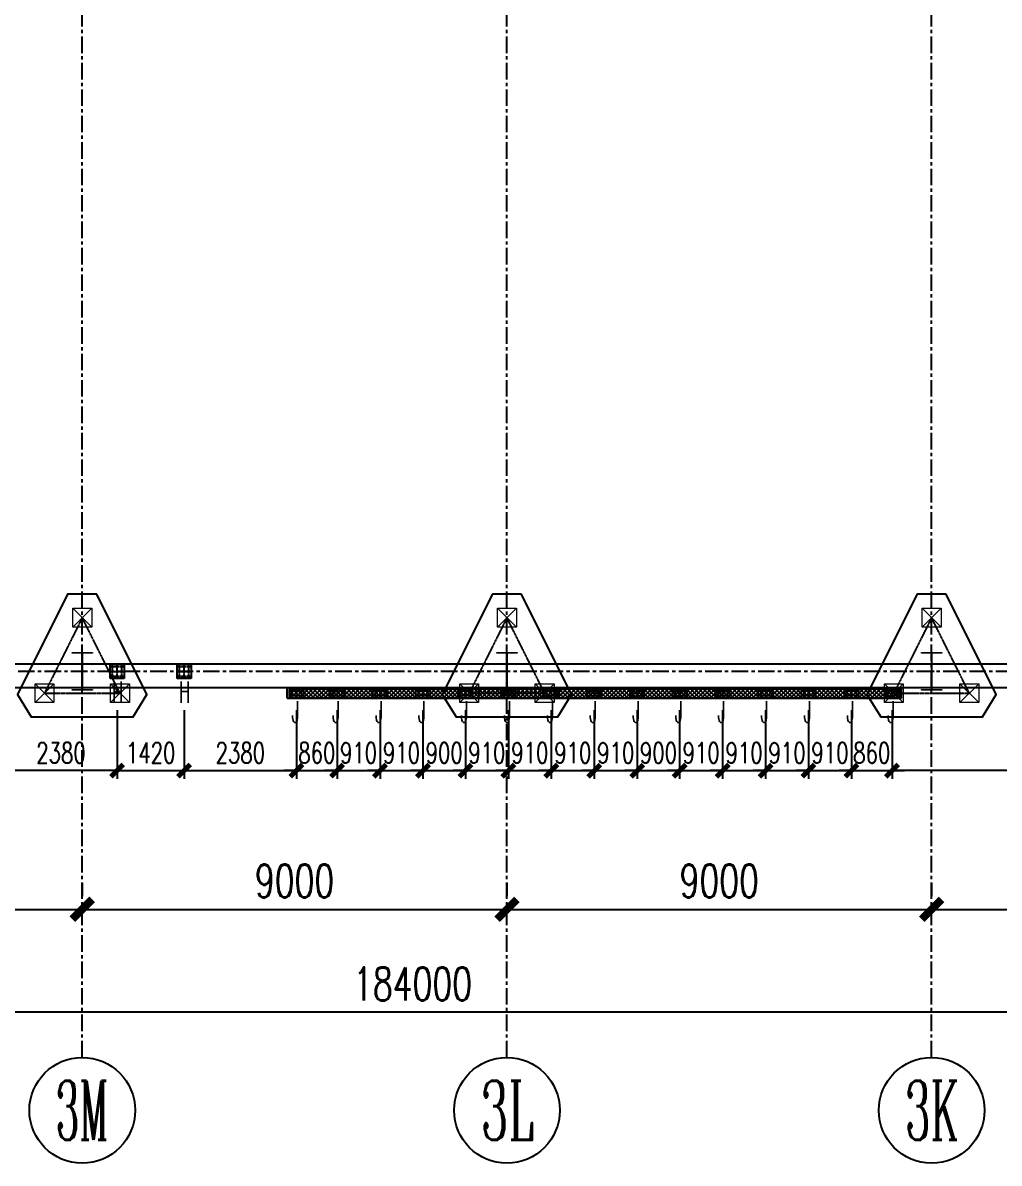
# Model space of a CAD drawing. Extents: x 782294 to 1727252, y -631030 to 17645.
# Drawn here: x 1082719 to 1103410, y -597738 to -573578 of the extents above; entities that cross this region are included whole.
import ezdxf
from ezdxf.enums import TextEntityAlignment as Align

# ---------------------------------------------------------------- set-up
doc = ezdxf.new("R2010")
doc.units = 0
doc.linetypes.add('CENTER', pattern=[2, 1.25, -0.25, 0.25, -0.25])
doc.layers.get('Defpoints').update_dxf_attribs({"color": 210})
for name, color, linetype in [('!ZN3-铝板幕墙-3', 3, 'Continuous'), ('2钢材断面', 2, 'Continuous'), ('30预埋件', 30, 'Continuous'), ('3符号', 3, 'Continuous'), ('40钢材投影', 40, 'Continuous'), ('A-AXIS-DP', 126, 'Continuous'), ('ALT_CEN-0-30', 1, 'CENTER'), ('DIM', 173, 'Continuous'), ('DOTE', 1, 'CENTER'), ('S-BKL', 4, 'Continuous'), ('S-DOTE1', 140, 'CENTER'), ('S-HATCH1-W', 252, 'Continuous'), ('结构轮廓线', 1, 'Continuous')]:
    doc.layers.add(name, color=color, linetype=linetype)
doc.layers.add('S-col', color=2, linetype='Continuous', lineweight=0)
doc.layers.add('S-zhuang', color=1, linetype='Continuous', lineweight=0)
doc.styles.add('_TCH_AXIS', font='COMPLEX', dxfattribs={"bigfont": 'GBCBIG'})
doc.styles.add('DHTEXT-1', font='romans.shx', dxfattribs={"width": 0.7, "bigfont": 'chinese.shx'})
doc.dimstyles.new('ZN175', dxfattribs={"dimscale": 175, "dimtxt": 2.5, "dimasz": 1.5, "dimexe": 1, "dimexo": 2, "dimgap": 0.9, "dimtad": 1, "dimdec": 0, "dimdsep": 46, "dimtxsty": 'DHTEXT-1', "dimblk": 'ARCHTICK', "dimcen": 2.5, "dimclrd": 173, "dimclre": 173, "dimclrt": 7, "dimazin": 2, "dimtfac": 1, "dimtdec": 0, "dimtix": 1, "dimtmove": 2, "dimatfit": 3, "dimfxl": 0, "dimtolj": 1, "dimtzin": 0, "dimarcsym": 0})
doc.dimstyles.new('ZN280', dxfattribs={"dimscale": 280, "dimtxt": 2.5, "dimasz": 1.5, "dimexe": 1, "dimexo": 2, "dimgap": 0.9, "dimtad": 1, "dimdec": 0, "dimdsep": 46, "dimtxsty": 'DHTEXT-1', "dimblk": 'ARCHTICK', "dimcen": 2.5, "dimclrd": 173, "dimclre": 173, "dimclrt": 7, "dimazin": 2, "dimtfac": 1, "dimtdec": 0, "dimtix": 1, "dimtmove": 2, "dimatfit": 3, "dimfxl": 0, "dimarcsym": 0})

# ---------------------------------------------------------------- blocks, each defined once
blk = doc.blocks.new('卓越-轴号')
blk.add_circle((0, 0), 4)
at = {"color": 0, "style": '_TCH_AXIS', "width": 1.041667, "flags": 8}
blk.add_attdef('A', text='', height=4.48, dxfattribs=at).set_placement((-2, -2.24), (2, -2.24), align=Align.FIT)
blk = doc.blocks.new('_ArchTick')
at = {"color": 0, "linetype": 'ByBlock', "const_width": 0.4}
blk.add_lwpolyline([(-0.5, -0.5), (0.5, 0.5)], dxfattribs=at)
blk = doc.blocks.new('*D1500')
at = {"layer": 'Defpoints', "color": 0, "ltscale": 2800, "transparency": 16777216}
for p in [(76000, -5042), (85000, -5042), (85000, -5042)]:
    blk.add_point(p, dxfattribs=at)
at = {"layer": 'DIM', "color": 173, "linetype": 'ByBlock', "lineweight": -2, "ltscale": 2800, "transparency": 16777216}
for p, q in [((76000, -4482), (76000, -4762)), ((85000, -4482), (85000, -4762)), ((76000, -5042), (85000, -5042))]:
    blk.add_line(p, q, dxfattribs=at)
at = {"layer": 'DIM', "color": 173, "lineweight": -2, "ltscale": 2800, "transparency": 16777216, "xscale": 420, "yscale": 420, "zscale": 420, "rotation": 180}
blk.add_blockref('_ArchTick', (76000, -5042), dxfattribs=at)
at = {"layer": 'DIM', "color": 173, "lineweight": -2, "ltscale": 2800, "transparency": 16777216, "xscale": 420, "yscale": 420, "zscale": 420}
blk.add_blockref('_ArchTick', (85000, -5042), dxfattribs=at)
at = {"layer": 'DIM', "color": 7, "ltscale": 2800, "transparency": 16777216, "insert": (80500, -4440), "char_height": 700, "attachment_point": 5, "style": 'DHTEXT-1'}
blk.add_mtext('9000', dxfattribs=at)
blk = doc.blocks.new('*D1501')
at = {"layer": 'Defpoints', "color": 0, "ltscale": 2800, "transparency": 16777216}
for p in [(85000, -5042), (94000, -5042), (94000, -5042)]:
    blk.add_point(p, dxfattribs=at)
at = {"layer": 'DIM', "color": 173, "linetype": 'ByBlock', "lineweight": -2, "ltscale": 2800, "transparency": 16777216}
for p, q in [((85000, -4482), (85000, -4762)), ((94000, -4482), (94000, -4762)), ((85000, -5042), (94000, -5042))]:
    blk.add_line(p, q, dxfattribs=at)
at = {"layer": 'DIM', "color": 173, "lineweight": -2, "ltscale": 2800, "transparency": 16777216, "xscale": 420, "yscale": 420, "zscale": 420, "rotation": 180}
blk.add_blockref('_ArchTick', (85000, -5042), dxfattribs=at)
at = {"layer": 'DIM', "color": 173, "lineweight": -2, "ltscale": 2800, "transparency": 16777216, "xscale": 420, "yscale": 420, "zscale": 420}
blk.add_blockref('_ArchTick', (94000, -5042), dxfattribs=at)
at = {"layer": 'DIM', "color": 7, "ltscale": 2800, "transparency": 16777216, "insert": (89500, -4440), "char_height": 700, "attachment_point": 5, "style": 'DHTEXT-1'}
blk.add_mtext('9000', dxfattribs=at)
blk = doc.blocks.new('*D1502')
at = {"layer": 'Defpoints', "color": 0, "ltscale": 2800, "transparency": 16777216}
for p in [(94000, -5042), (103000, -5042), (103000, -5042)]:
    blk.add_point(p, dxfattribs=at)
at = {"layer": 'DIM', "color": 173, "linetype": 'ByBlock', "lineweight": -2, "ltscale": 2800, "transparency": 16777216}
for p, q in [((94000, -4482), (94000, -4762)), ((103000, -4482), (103000, -4762)), ((94000, -5042), (103000, -5042))]:
    blk.add_line(p, q, dxfattribs=at)
at = {"layer": 'DIM', "color": 173, "lineweight": -2, "ltscale": 2800, "transparency": 16777216, "xscale": 420, "yscale": 420, "zscale": 420, "rotation": 180}
blk.add_blockref('_ArchTick', (94000, -5042), dxfattribs=at)
at = {"layer": 'DIM', "color": 173, "lineweight": -2, "ltscale": 2800, "transparency": 16777216, "xscale": 420, "yscale": 420, "zscale": 420}
blk.add_blockref('_ArchTick', (103000, -5042), dxfattribs=at)
at = {"layer": 'DIM', "color": 7, "ltscale": 2800, "transparency": 16777216, "insert": (98500, -4440), "char_height": 700, "attachment_point": 5, "style": 'DHTEXT-1'}
blk.add_mtext('9000', dxfattribs=at)
blk = doc.blocks.new('*D1503')
at = {"layer": 'Defpoints', "color": 0, "ltscale": 2800, "transparency": 16777216}
for p in [(103000, -5042), (112000, -5042), (112000, -5075)]:
    blk.add_point(p, dxfattribs=at)
at = {"layer": 'DIM', "color": 173, "linetype": 'ByBlock', "lineweight": -2, "ltscale": 2800, "transparency": 16777216}
for p, q in [((103000, -4482), (103000, -4762)), ((112000, -4515), (112000, -4762)), ((103000, -5042), (112000, -5042))]:
    blk.add_line(p, q, dxfattribs=at)
at = {"layer": 'DIM', "color": 173, "lineweight": -2, "ltscale": 2800, "transparency": 16777216, "xscale": 420, "yscale": 420, "zscale": 420, "rotation": 180}
blk.add_blockref('_ArchTick', (103000, -5042), dxfattribs=at)
at = {"layer": 'DIM', "color": 173, "lineweight": -2, "ltscale": 2800, "transparency": 16777216, "xscale": 420, "yscale": 420, "zscale": 420}
blk.add_blockref('_ArchTick', (112000, -5042), dxfattribs=at)
at = {"layer": 'DIM', "color": 7, "ltscale": 2800, "transparency": 16777216, "insert": (107500, -4440), "char_height": 700, "attachment_point": 5, "style": 'DHTEXT-1'}
blk.add_mtext('9000', dxfattribs=at)
blk = doc.blocks.new('*D1542')
at = {"layer": 'Defpoints', "color": 0, "ltscale": 2800, "transparency": 16777216}
for p in [(0, -6374), (184000, -6374), (0, -7223)]:
    blk.add_point(p, dxfattribs=at)
at = {"layer": 'DIM', "color": 173, "linetype": 'ByBlock', "lineweight": -2, "ltscale": 2800, "transparency": 16777216}
for p, q in [((0, -6934), (0, -7503)), ((184000, -6934), (184000, -7503)), ((184000, -7223), (0, -7223))]:
    blk.add_line(p, q, dxfattribs=at)
at = {"layer": 'DIM', "color": 173, "lineweight": -2, "ltscale": 2800, "transparency": 16777216, "xscale": 420, "yscale": 420, "zscale": 420, "rotation": 180}
blk.add_blockref('_ArchTick', (0, -7223), dxfattribs=at)
at = {"layer": 'DIM', "color": 173, "lineweight": -2, "ltscale": 2800, "transparency": 16777216, "xscale": 420, "yscale": 420, "zscale": 420}
blk.add_blockref('_ArchTick', (184000, -7223), dxfattribs=at)
at = {"layer": 'DIM', "color": 7, "ltscale": 2800, "transparency": 16777216, "insert": (92000, -6621), "char_height": 700, "attachment_point": 5, "style": 'DHTEXT-1'}
blk.add_mtext('184000', dxfattribs=at)
blk = doc.blocks.new('20250913105912')
at = {"layer": '结构轮廓线', "color": 1, "ltscale": 500}
for p, q in [((89340, -570), (89340, -350)), ((102360, -570), (102360, -350)), ((89340, -570), (102360, -570))]:
    blk.add_line(p, q, dxfattribs=at)
blk = doc.blocks.new('20250903183753')
at = {"layer": '2钢材断面'}
for p, q in [((150, 0), (-150, 0)), ((-150, 0), (-150, -300)), ((150, -300), (150, 0)), ((-150, -300), (150, -300))]:
    blk.add_line(p, q, dxfattribs=at)
at = {"layer": '40钢材投影'}
for centre, radius in [((-100, -50), 12), ((-100, -150), 12), ((-100, -250), 12), ((-100, -50), 6), ((-100, -150), 6), ((0, -50), 12), ((0, -150), 12), ((0, -250), 12), ((0, -50), 6), ((0, -150), 6), ((100, -50), 12), ((100, -150), 12), ((100, -251), 12), ((100, -50), 6), ((100, -150), 6), ((-100, -250), 6), ((0, -250), 6), ((100, -251), 6)]:
    blk.add_circle(centre, radius, dxfattribs=at)
at = {"layer": 'ALT_CEN-0-30', "ltscale": 20}
for p, q in [((-100, 0), (-100, -300)), ((0, 0), (0, -300)), ((100, 0), (100, -300)), ((-150, -50), (150, -50)), ((-150, -150), (150, -150)), ((-150, -250), (150, -250))]:
    blk.add_line(p, q, dxfattribs=at)
blk = doc.blocks.new('20250903183821')
at = {"ltscale": 50}
blk.add_blockref('20250903183753', (0, 0), dxfattribs=at)
at = {"layer": '30预埋件', "style": 'DHTEXT-1', "text_generation_flag": 6, "width": 0.55}
blk.add_attdef('B', (-105, 65), '', height=450, rotation=180, dxfattribs=at)
blk = doc.blocks.new('20250902145151')
at = {"layer": '2钢材断面'}
for p, q in [((150, 100), (-150, 100)), ((-150, 100), (-150, -100)), ((150, -100), (150, 100)), ((-150, -100), (150, -100))]:
    blk.add_line(p, q, dxfattribs=at)
at = {"layer": '40钢材投影'}
for centre, radius in [((-100, 50), 10), ((-100, 50), 5), ((0, 50), 10), ((0, 50), 5), ((100, 50), 10), ((100, 50), 5), ((-100, -50), 10), ((-100, -50), 5), ((0, -50), 10), ((0, -50), 5), ((100, -50), 10), ((100, -50), 5)]:
    blk.add_circle(centre, radius, dxfattribs=at)
at = {"layer": 'ALT_CEN-0-30', "ltscale": 20}
for p, q in [((-150, 50), (150, 50)), ((-100, 100), (-100, -100)), ((0, 100), (0, -100)), ((100, 100), (100, -100)), ((-150, -50), (150, -50))]:
    blk.add_line(p, q, dxfattribs=at)
blk = doc.blocks.new('20250912153858')
at = {"ltscale": 50}
blk.add_blockref('20250902145151', (0, 100), dxfattribs=at)
at = {"layer": '30预埋件', "style": 'DHTEXT-1', "text_generation_flag": 6, "width": 0.55}
blk.add_attdef('B', (105, -65), '', height=450, dxfattribs=at)
blk = doc.blocks.new('20250913102846')
at = {"ltscale": 500}
ref = blk.add_blockref('20250903183821', (85740, -150), dxfattribs=dict(at, xscale=-1, rotation=180))
ref.add_attrib('B', 'H', (85635, -665), dxfattribs={"layer": '30预埋件', "height": 450, "rotation": 180, "style": 'DHTEXT-1', "text_generation_flag": 6, "width": 0.55})
ref = blk.add_blockref('20250903183821', (87160, -150), dxfattribs=dict(at, xscale=-1, rotation=180))
ref.add_attrib('B', 'H', (87055, -665), dxfattribs={"layer": '30预埋件', "height": 450, "rotation": 180, "style": 'DHTEXT-1', "text_generation_flag": 6, "width": 0.55})
at = {"layer": '结构轮廓线', "ltscale": 500}
ref = blk.add_blockref('20250912153858', (89540, -570), dxfattribs=dict(at, xscale=-1))
ref.add_attrib('B', 'J', (89435, -1085), dxfattribs={"layer": '30预埋件', "height": 450, "rotation": 180, "style": 'DHTEXT-1', "text_generation_flag": 6, "width": 0.55})
ref = blk.add_blockref('20250912153858', (90400, -570), dxfattribs=dict(at, xscale=-1))
ref.add_attrib('B', 'J', (90295, -1085), dxfattribs={"layer": '30预埋件', "height": 450, "rotation": 180, "style": 'DHTEXT-1', "text_generation_flag": 6, "width": 0.55})
ref = blk.add_blockref('20250912153858', (91310, -570), dxfattribs=dict(at, xscale=-1))
ref.add_attrib('B', 'J', (91205, -1085), dxfattribs={"layer": '30预埋件', "height": 450, "rotation": 180, "style": 'DHTEXT-1', "text_generation_flag": 6, "width": 0.55})
ref = blk.add_blockref('20250912153858', (92220, -570), dxfattribs=dict(at, xscale=-1))
ref.add_attrib('B', 'J', (92115, -1085), dxfattribs={"layer": '30预埋件', "height": 450, "rotation": 180, "style": 'DHTEXT-1', "text_generation_flag": 6, "width": 0.55})
ref = blk.add_blockref('20250912153858', (93120, -570), dxfattribs=dict(at, xscale=-1))
ref.add_attrib('B', 'J', (93015, -1085), dxfattribs={"layer": '30预埋件', "height": 450, "rotation": 180, "style": 'DHTEXT-1', "text_generation_flag": 6, "width": 0.55})
ref = blk.add_blockref('20250912153858', (94030, -570), dxfattribs=dict(at, xscale=-1))
ref.add_attrib('B', 'J', (93925, -1085), dxfattribs={"layer": '30预埋件', "height": 450, "rotation": 180, "style": 'DHTEXT-1', "text_generation_flag": 6, "width": 0.55})
ref = blk.add_blockref('20250912153858', (94940, -570), dxfattribs=dict(at, xscale=-1))
ref.add_attrib('B', 'J', (94835, -1085), dxfattribs={"layer": '30预埋件', "height": 450, "rotation": 180, "style": 'DHTEXT-1', "text_generation_flag": 6, "width": 0.55})
ref = blk.add_blockref('20250912153858', (95850, -570), dxfattribs=dict(at, xscale=-1))
ref.add_attrib('B', 'J', (95745, -1085), dxfattribs={"layer": '30预埋件', "height": 450, "rotation": 180, "style": 'DHTEXT-1', "text_generation_flag": 6, "width": 0.55})
ref = blk.add_blockref('20250912153858', (96760, -570), dxfattribs=dict(at, xscale=-1))
ref.add_attrib('B', 'J', (96655, -1085), dxfattribs={"layer": '30预埋件', "height": 450, "rotation": 180, "style": 'DHTEXT-1', "text_generation_flag": 6, "width": 0.55})
ref = blk.add_blockref('20250912153858', (97660, -570), dxfattribs=dict(at, xscale=-1))
ref.add_attrib('B', 'J', (97555, -1085), dxfattribs={"layer": '30预埋件', "height": 450, "rotation": 180, "style": 'DHTEXT-1', "text_generation_flag": 6, "width": 0.55})
ref = blk.add_blockref('20250912153858', (98570, -570), dxfattribs=dict(at, xscale=-1))
ref.add_attrib('B', 'J', (98465, -1085), dxfattribs={"layer": '30预埋件', "height": 450, "rotation": 180, "style": 'DHTEXT-1', "text_generation_flag": 6, "width": 0.55})
ref = blk.add_blockref('20250912153858', (99480, -570), dxfattribs=dict(at, xscale=-1))
ref.add_attrib('B', 'J', (99375, -1085), dxfattribs={"layer": '30预埋件', "height": 450, "rotation": 180, "style": 'DHTEXT-1', "text_generation_flag": 6, "width": 0.55})
ref = blk.add_blockref('20250912153858', (100390, -570), dxfattribs=dict(at, xscale=-1))
ref.add_attrib('B', 'J', (100285, -1085), dxfattribs={"layer": '30预埋件', "height": 450, "rotation": 180, "style": 'DHTEXT-1', "text_generation_flag": 6, "width": 0.55})
ref = blk.add_blockref('20250912153858', (101300, -570), dxfattribs=dict(at, xscale=-1))
ref.add_attrib('B', 'J', (101195, -1085), dxfattribs={"layer": '30预埋件', "height": 450, "rotation": 180, "style": 'DHTEXT-1', "text_generation_flag": 6, "width": 0.55})
ref = blk.add_blockref('20250912153858', (102160, -570), dxfattribs=dict(at, xscale=-1))
ref.add_attrib('B', 'J', (102055, -1085), dxfattribs={"layer": '30预埋件', "height": 450, "rotation": 180, "style": 'DHTEXT-1', "text_generation_flag": 6, "width": 0.55})
blk = doc.blocks.new('*D1094')
at = {"layer": 'Defpoints', "color": 0, "ltscale": 1750, "transparency": 16777216}
for p in [(1100279, -587788), (1101139, -587788), (1101139, -589422)]:
    blk.add_point(p, dxfattribs=at)
at = {"layer": 'DIM', "color": 173, "linetype": 'ByBlock', "lineweight": -2, "ltscale": 1750, "transparency": 16777216}
for p, q in [((1100279, -588138), (1100279, -589597)), ((1101139, -588138), (1101139, -589597)), ((1100279, -589422), (1100016, -589422)), ((1100279, -589422), (1101139, -589422)), ((1101139, -589422), (1101401, -589422))]:
    blk.add_line(p, q, dxfattribs=at)
at = {"layer": 'DIM', "color": 173, "lineweight": -2, "ltscale": 1750, "transparency": 16777216, "xscale": 262.5, "yscale": 262.5, "zscale": 262.5}
blk.add_blockref('_ArchTick', (1100279, -589422), dxfattribs=at)
at = {"layer": 'DIM', "color": 173, "lineweight": -2, "ltscale": 1750, "transparency": 16777216, "xscale": 262.5, "yscale": 262.5, "zscale": 262.5, "rotation": 180}
blk.add_blockref('_ArchTick', (1101139, -589422), dxfattribs=at)
at = {"layer": 'DIM', "color": 7, "ltscale": 1750, "transparency": 16777216, "insert": (1100709, -589046), "char_height": 437.5, "attachment_point": 5, "style": 'DHTEXT-1'}
blk.add_mtext('\\A1;860', dxfattribs=at)
blk = doc.blocks.new('*D1095')
at = {"layer": 'Defpoints', "color": 0, "ltscale": 1750, "transparency": 16777216}
for p in [(1099369, -587788), (1100279, -587788), (1100279, -589422)]:
    blk.add_point(p, dxfattribs=at)
at = {"layer": 'DIM', "color": 173, "linetype": 'ByBlock', "lineweight": -2, "ltscale": 1750, "transparency": 16777216}
for p, q in [((1099369, -588138), (1099369, -589597)), ((1100279, -588138), (1100279, -589597)), ((1099369, -589422), (1099106, -589422)), ((1099369, -589422), (1100279, -589422)), ((1100279, -589422), (1100541, -589422))]:
    blk.add_line(p, q, dxfattribs=at)
at = {"layer": 'DIM', "color": 173, "lineweight": -2, "ltscale": 1750, "transparency": 16777216, "xscale": 262.5, "yscale": 262.5, "zscale": 262.5}
blk.add_blockref('_ArchTick', (1099369, -589422), dxfattribs=at)
at = {"layer": 'DIM', "color": 173, "lineweight": -2, "ltscale": 1750, "transparency": 16777216, "xscale": 262.5, "yscale": 262.5, "zscale": 262.5, "rotation": 180}
blk.add_blockref('_ArchTick', (1100279, -589422), dxfattribs=at)
at = {"layer": 'DIM', "color": 7, "ltscale": 1750, "transparency": 16777216, "insert": (1099824, -589046), "char_height": 437.5, "attachment_point": 5, "style": 'DHTEXT-1'}
blk.add_mtext('\\A1;910', dxfattribs=at)
blk = doc.blocks.new('*D1096')
at = {"layer": 'Defpoints', "color": 0, "ltscale": 1750, "transparency": 16777216}
for p in [(1098459, -587788), (1099369, -587788), (1099369, -589422)]:
    blk.add_point(p, dxfattribs=at)
at = {"layer": 'DIM', "color": 173, "linetype": 'ByBlock', "lineweight": -2, "ltscale": 1750, "transparency": 16777216}
for p, q in [((1098459, -588138), (1098459, -589597)), ((1099369, -588138), (1099369, -589597)), ((1098459, -589422), (1098196, -589422)), ((1098459, -589422), (1099369, -589422)), ((1099369, -589422), (1099631, -589422))]:
    blk.add_line(p, q, dxfattribs=at)
at = {"layer": 'DIM', "color": 173, "lineweight": -2, "ltscale": 1750, "transparency": 16777216, "xscale": 262.5, "yscale": 262.5, "zscale": 262.5}
blk.add_blockref('_ArchTick', (1098459, -589422), dxfattribs=at)
at = {"layer": 'DIM', "color": 173, "lineweight": -2, "ltscale": 1750, "transparency": 16777216, "xscale": 262.5, "yscale": 262.5, "zscale": 262.5, "rotation": 180}
blk.add_blockref('_ArchTick', (1099369, -589422), dxfattribs=at)
at = {"layer": 'DIM', "color": 7, "ltscale": 1750, "transparency": 16777216, "insert": (1098914, -589046), "char_height": 437.5, "attachment_point": 5, "style": 'DHTEXT-1'}
blk.add_mtext('\\A1;910', dxfattribs=at)
blk = doc.blocks.new('*D1097')
at = {"layer": 'Defpoints', "color": 0, "ltscale": 1750, "transparency": 16777216}
for p in [(1097549, -587788), (1098459, -587788), (1098459, -589422)]:
    blk.add_point(p, dxfattribs=at)
at = {"layer": 'DIM', "color": 173, "linetype": 'ByBlock', "lineweight": -2, "ltscale": 1750, "transparency": 16777216}
for p, q in [((1097549, -588138), (1097549, -589597)), ((1098459, -588138), (1098459, -589597)), ((1097549, -589422), (1097286, -589422)), ((1097549, -589422), (1098459, -589422)), ((1098459, -589422), (1098721, -589422))]:
    blk.add_line(p, q, dxfattribs=at)
at = {"layer": 'DIM', "color": 173, "lineweight": -2, "ltscale": 1750, "transparency": 16777216, "xscale": 262.5, "yscale": 262.5, "zscale": 262.5}
blk.add_blockref('_ArchTick', (1097549, -589422), dxfattribs=at)
at = {"layer": 'DIM', "color": 173, "lineweight": -2, "ltscale": 1750, "transparency": 16777216, "xscale": 262.5, "yscale": 262.5, "zscale": 262.5, "rotation": 180}
blk.add_blockref('_ArchTick', (1098459, -589422), dxfattribs=at)
at = {"layer": 'DIM', "color": 7, "ltscale": 1750, "transparency": 16777216, "insert": (1098004, -589046), "char_height": 437.5, "attachment_point": 5, "style": 'DHTEXT-1'}
blk.add_mtext('\\A1;910', dxfattribs=at)
blk = doc.blocks.new('*D1098')
at = {"layer": 'Defpoints', "color": 0, "ltscale": 1750, "transparency": 16777216}
for p in [(1096639, -587788), (1097549, -587788), (1097549, -589422)]:
    blk.add_point(p, dxfattribs=at)
at = {"layer": 'DIM', "color": 173, "linetype": 'ByBlock', "lineweight": -2, "ltscale": 1750, "transparency": 16777216}
for p, q in [((1096639, -588138), (1096639, -589597)), ((1097549, -588138), (1097549, -589597)), ((1096639, -589422), (1096376, -589422)), ((1096639, -589422), (1097549, -589422)), ((1097549, -589422), (1097811, -589422))]:
    blk.add_line(p, q, dxfattribs=at)
at = {"layer": 'DIM', "color": 173, "lineweight": -2, "ltscale": 1750, "transparency": 16777216, "xscale": 262.5, "yscale": 262.5, "zscale": 262.5}
blk.add_blockref('_ArchTick', (1096639, -589422), dxfattribs=at)
at = {"layer": 'DIM', "color": 173, "lineweight": -2, "ltscale": 1750, "transparency": 16777216, "xscale": 262.5, "yscale": 262.5, "zscale": 262.5, "rotation": 180}
blk.add_blockref('_ArchTick', (1097549, -589422), dxfattribs=at)
at = {"layer": 'DIM', "color": 7, "ltscale": 1750, "transparency": 16777216, "insert": (1097094, -589046), "char_height": 437.5, "attachment_point": 5, "style": 'DHTEXT-1'}
blk.add_mtext('\\A1;910', dxfattribs=at)
blk = doc.blocks.new('*D1099')
at = {"layer": 'Defpoints', "color": 0, "ltscale": 1750, "transparency": 16777216}
for p in [(1095739, -587788), (1096639, -587788), (1096639, -589422)]:
    blk.add_point(p, dxfattribs=at)
at = {"layer": 'DIM', "color": 173, "linetype": 'ByBlock', "lineweight": -2, "ltscale": 1750, "transparency": 16777216}
for p, q in [((1095739, -588138), (1095739, -589597)), ((1096639, -588138), (1096639, -589597)), ((1095739, -589422), (1095476, -589422)), ((1095739, -589422), (1096639, -589422)), ((1096639, -589422), (1096901, -589422))]:
    blk.add_line(p, q, dxfattribs=at)
at = {"layer": 'DIM', "color": 173, "lineweight": -2, "ltscale": 1750, "transparency": 16777216, "xscale": 262.5, "yscale": 262.5, "zscale": 262.5}
blk.add_blockref('_ArchTick', (1095739, -589422), dxfattribs=at)
at = {"layer": 'DIM', "color": 173, "lineweight": -2, "ltscale": 1750, "transparency": 16777216, "xscale": 262.5, "yscale": 262.5, "zscale": 262.5, "rotation": 180}
blk.add_blockref('_ArchTick', (1096639, -589422), dxfattribs=at)
at = {"layer": 'DIM', "color": 7, "ltscale": 1750, "transparency": 16777216, "insert": (1096189, -589046), "char_height": 437.5, "attachment_point": 5, "style": 'DHTEXT-1'}
blk.add_mtext('\\A1;900', dxfattribs=at)
blk = doc.blocks.new('*D1100')
at = {"layer": 'Defpoints', "color": 0, "ltscale": 1750, "transparency": 16777216}
for p in [(1094829, -587788), (1095739, -587788), (1095739, -589422)]:
    blk.add_point(p, dxfattribs=at)
at = {"layer": 'DIM', "color": 173, "linetype": 'ByBlock', "lineweight": -2, "ltscale": 1750, "transparency": 16777216}
for p, q in [((1094829, -588138), (1094829, -589597)), ((1095739, -588138), (1095739, -589597)), ((1094829, -589422), (1094566, -589422)), ((1094829, -589422), (1095739, -589422)), ((1095739, -589422), (1096001, -589422))]:
    blk.add_line(p, q, dxfattribs=at)
at = {"layer": 'DIM', "color": 173, "lineweight": -2, "ltscale": 1750, "transparency": 16777216, "xscale": 262.5, "yscale": 262.5, "zscale": 262.5}
blk.add_blockref('_ArchTick', (1094829, -589422), dxfattribs=at)
at = {"layer": 'DIM', "color": 173, "lineweight": -2, "ltscale": 1750, "transparency": 16777216, "xscale": 262.5, "yscale": 262.5, "zscale": 262.5, "rotation": 180}
blk.add_blockref('_ArchTick', (1095739, -589422), dxfattribs=at)
at = {"layer": 'DIM', "color": 7, "ltscale": 1750, "transparency": 16777216, "insert": (1095284, -589046), "char_height": 437.5, "attachment_point": 5, "style": 'DHTEXT-1'}
blk.add_mtext('\\A1;910', dxfattribs=at)
blk = doc.blocks.new('*D1101')
at = {"layer": 'Defpoints', "color": 0, "ltscale": 1750, "transparency": 16777216}
for p in [(1093919, -587788), (1094829, -587788), (1094829, -589422)]:
    blk.add_point(p, dxfattribs=at)
at = {"layer": 'DIM', "color": 173, "linetype": 'ByBlock', "lineweight": -2, "ltscale": 1750, "transparency": 16777216}
for p, q in [((1093919, -588138), (1093919, -589597)), ((1094829, -588138), (1094829, -589597)), ((1093919, -589422), (1093656, -589422)), ((1093919, -589422), (1094829, -589422)), ((1094829, -589422), (1095091, -589422))]:
    blk.add_line(p, q, dxfattribs=at)
at = {"layer": 'DIM', "color": 173, "lineweight": -2, "ltscale": 1750, "transparency": 16777216, "xscale": 262.5, "yscale": 262.5, "zscale": 262.5}
blk.add_blockref('_ArchTick', (1093919, -589422), dxfattribs=at)
at = {"layer": 'DIM', "color": 173, "lineweight": -2, "ltscale": 1750, "transparency": 16777216, "xscale": 262.5, "yscale": 262.5, "zscale": 262.5, "rotation": 180}
blk.add_blockref('_ArchTick', (1094829, -589422), dxfattribs=at)
at = {"layer": 'DIM', "color": 7, "ltscale": 1750, "transparency": 16777216, "insert": (1094374, -589046), "char_height": 437.5, "attachment_point": 5, "style": 'DHTEXT-1'}
blk.add_mtext('\\A1;910', dxfattribs=at)
blk = doc.blocks.new('*D1102')
at = {"layer": 'Defpoints', "color": 0, "ltscale": 1750, "transparency": 16777216}
for p in [(1093009, -587788), (1093919, -587788), (1093919, -589422)]:
    blk.add_point(p, dxfattribs=at)
at = {"layer": 'DIM', "color": 173, "linetype": 'ByBlock', "lineweight": -2, "ltscale": 1750, "transparency": 16777216}
for p, q in [((1093009, -588138), (1093009, -589597)), ((1093919, -588138), (1093919, -589597)), ((1093009, -589422), (1092746, -589422)), ((1093009, -589422), (1093919, -589422)), ((1093919, -589422), (1094181, -589422))]:
    blk.add_line(p, q, dxfattribs=at)
at = {"layer": 'DIM', "color": 173, "lineweight": -2, "ltscale": 1750, "transparency": 16777216, "xscale": 262.5, "yscale": 262.5, "zscale": 262.5}
blk.add_blockref('_ArchTick', (1093009, -589422), dxfattribs=at)
at = {"layer": 'DIM', "color": 173, "lineweight": -2, "ltscale": 1750, "transparency": 16777216, "xscale": 262.5, "yscale": 262.5, "zscale": 262.5, "rotation": 180}
blk.add_blockref('_ArchTick', (1093919, -589422), dxfattribs=at)
at = {"layer": 'DIM', "color": 7, "ltscale": 1750, "transparency": 16777216, "insert": (1093464, -589046), "char_height": 437.5, "attachment_point": 5, "style": 'DHTEXT-1'}
blk.add_mtext('\\A1;910', dxfattribs=at)
blk = doc.blocks.new('*D1103')
at = {"layer": 'Defpoints', "color": 0, "ltscale": 1750, "transparency": 16777216}
for p in [(1092099, -587788), (1093009, -587788), (1093009, -589422)]:
    blk.add_point(p, dxfattribs=at)
at = {"layer": 'DIM', "color": 173, "linetype": 'ByBlock', "lineweight": -2, "ltscale": 1750, "transparency": 16777216}
for p, q in [((1092099, -588138), (1092099, -589597)), ((1093009, -588138), (1093009, -589597)), ((1092099, -589422), (1091836, -589422)), ((1092099, -589422), (1093009, -589422)), ((1093009, -589422), (1093271, -589422))]:
    blk.add_line(p, q, dxfattribs=at)
at = {"layer": 'DIM', "color": 173, "lineweight": -2, "ltscale": 1750, "transparency": 16777216, "xscale": 262.5, "yscale": 262.5, "zscale": 262.5}
blk.add_blockref('_ArchTick', (1092099, -589422), dxfattribs=at)
at = {"layer": 'DIM', "color": 173, "lineweight": -2, "ltscale": 1750, "transparency": 16777216, "xscale": 262.5, "yscale": 262.5, "zscale": 262.5, "rotation": 180}
blk.add_blockref('_ArchTick', (1093009, -589422), dxfattribs=at)
at = {"layer": 'DIM', "color": 7, "ltscale": 1750, "transparency": 16777216, "insert": (1092554, -589046), "char_height": 437.5, "attachment_point": 5, "style": 'DHTEXT-1'}
blk.add_mtext('\\A1;910', dxfattribs=at)
blk = doc.blocks.new('*D1104')
at = {"layer": 'Defpoints', "color": 0, "ltscale": 1750, "transparency": 16777216}
for p in [(1091199, -587788), (1092099, -587788), (1092099, -589422)]:
    blk.add_point(p, dxfattribs=at)
at = {"layer": 'DIM', "color": 173, "linetype": 'ByBlock', "lineweight": -2, "ltscale": 1750, "transparency": 16777216}
for p, q in [((1091199, -588138), (1091199, -589597)), ((1092099, -588138), (1092099, -589597)), ((1091199, -589422), (1090936, -589422)), ((1091199, -589422), (1092099, -589422)), ((1092099, -589422), (1092361, -589422))]:
    blk.add_line(p, q, dxfattribs=at)
at = {"layer": 'DIM', "color": 173, "lineweight": -2, "ltscale": 1750, "transparency": 16777216, "xscale": 262.5, "yscale": 262.5, "zscale": 262.5}
blk.add_blockref('_ArchTick', (1091199, -589422), dxfattribs=at)
at = {"layer": 'DIM', "color": 173, "lineweight": -2, "ltscale": 1750, "transparency": 16777216, "xscale": 262.5, "yscale": 262.5, "zscale": 262.5, "rotation": 180}
blk.add_blockref('_ArchTick', (1092099, -589422), dxfattribs=at)
at = {"layer": 'DIM', "color": 7, "ltscale": 1750, "transparency": 16777216, "insert": (1091649, -589046), "char_height": 437.5, "attachment_point": 5, "style": 'DHTEXT-1'}
blk.add_mtext('\\A1;900', dxfattribs=at)
blk = doc.blocks.new('*D1105')
at = {"layer": 'Defpoints', "color": 0, "ltscale": 1750, "transparency": 16777216}
for p in [(1090289, -587788), (1091199, -587788), (1091199, -589422)]:
    blk.add_point(p, dxfattribs=at)
at = {"layer": 'DIM', "color": 173, "linetype": 'ByBlock', "lineweight": -2, "ltscale": 1750, "transparency": 16777216}
for p, q in [((1090289, -588138), (1090289, -589597)), ((1091199, -588138), (1091199, -589597)), ((1090289, -589422), (1090026, -589422)), ((1090289, -589422), (1091199, -589422)), ((1091199, -589422), (1091461, -589422))]:
    blk.add_line(p, q, dxfattribs=at)
at = {"layer": 'DIM', "color": 173, "lineweight": -2, "ltscale": 1750, "transparency": 16777216, "xscale": 262.5, "yscale": 262.5, "zscale": 262.5}
blk.add_blockref('_ArchTick', (1090289, -589422), dxfattribs=at)
at = {"layer": 'DIM', "color": 173, "lineweight": -2, "ltscale": 1750, "transparency": 16777216, "xscale": 262.5, "yscale": 262.5, "zscale": 262.5, "rotation": 180}
blk.add_blockref('_ArchTick', (1091199, -589422), dxfattribs=at)
at = {"layer": 'DIM', "color": 7, "ltscale": 1750, "transparency": 16777216, "insert": (1090744, -589046), "char_height": 437.5, "attachment_point": 5, "style": 'DHTEXT-1'}
blk.add_mtext('\\A1;910', dxfattribs=at)
blk = doc.blocks.new('*D1106')
at = {"layer": 'Defpoints', "color": 0, "ltscale": 1750, "transparency": 16777216}
for p in [(1089379, -587788), (1090289, -587788), (1090289, -589422)]:
    blk.add_point(p, dxfattribs=at)
at = {"layer": 'DIM', "color": 173, "linetype": 'ByBlock', "lineweight": -2, "ltscale": 1750, "transparency": 16777216}
for p, q in [((1089379, -588138), (1089379, -589597)), ((1090289, -588138), (1090289, -589597)), ((1089379, -589422), (1089116, -589422)), ((1089379, -589422), (1090289, -589422)), ((1090289, -589422), (1090551, -589422))]:
    blk.add_line(p, q, dxfattribs=at)
at = {"layer": 'DIM', "color": 173, "lineweight": -2, "ltscale": 1750, "transparency": 16777216, "xscale": 262.5, "yscale": 262.5, "zscale": 262.5}
blk.add_blockref('_ArchTick', (1089379, -589422), dxfattribs=at)
at = {"layer": 'DIM', "color": 173, "lineweight": -2, "ltscale": 1750, "transparency": 16777216, "xscale": 262.5, "yscale": 262.5, "zscale": 262.5, "rotation": 180}
blk.add_blockref('_ArchTick', (1090289, -589422), dxfattribs=at)
at = {"layer": 'DIM', "color": 7, "ltscale": 1750, "transparency": 16777216, "insert": (1089834, -589046), "char_height": 437.5, "attachment_point": 5, "style": 'DHTEXT-1'}
blk.add_mtext('\\A1;910', dxfattribs=at)
blk = doc.blocks.new('*D1107')
at = {"layer": 'Defpoints', "color": 0, "ltscale": 1750, "transparency": 16777216}
for p in [(1088519, -587788), (1089379, -587788), (1089379, -589422)]:
    blk.add_point(p, dxfattribs=at)
at = {"layer": 'DIM', "color": 173, "linetype": 'ByBlock', "lineweight": -2, "ltscale": 1750, "transparency": 16777216}
for p, q in [((1088519, -588138), (1088519, -589597)), ((1089379, -588138), (1089379, -589597)), ((1088519, -589422), (1088256, -589422)), ((1088519, -589422), (1089379, -589422)), ((1089379, -589422), (1089641, -589422))]:
    blk.add_line(p, q, dxfattribs=at)
at = {"layer": 'DIM', "color": 173, "lineweight": -2, "ltscale": 1750, "transparency": 16777216, "xscale": 262.5, "yscale": 262.5, "zscale": 262.5}
blk.add_blockref('_ArchTick', (1088519, -589422), dxfattribs=at)
at = {"layer": 'DIM', "color": 173, "lineweight": -2, "ltscale": 1750, "transparency": 16777216, "xscale": 262.5, "yscale": 262.5, "zscale": 262.5, "rotation": 180}
blk.add_blockref('_ArchTick', (1089379, -589422), dxfattribs=at)
at = {"layer": 'DIM', "color": 7, "ltscale": 1750, "transparency": 16777216, "insert": (1088949, -589046), "char_height": 437.5, "attachment_point": 5, "style": 'DHTEXT-1'}
blk.add_mtext('\\A1;860', dxfattribs=at)
blk = doc.blocks.new('*D1108')
at = {"layer": 'Defpoints', "color": 0, "ltscale": 1750, "transparency": 16777216}
for p in [(1086139, -587788), (1088519, -587788), (1088519, -589422)]:
    blk.add_point(p, dxfattribs=at)
at = {"layer": 'DIM', "color": 173, "linetype": 'ByBlock', "lineweight": -2, "ltscale": 1750, "transparency": 16777216}
for p, q in [((1086139, -588138), (1086139, -589597)), ((1088519, -588138), (1088519, -589597)), ((1086139, -589422), (1088519, -589422))]:
    blk.add_line(p, q, dxfattribs=at)
at = {"layer": 'DIM', "color": 173, "lineweight": -2, "ltscale": 1750, "transparency": 16777216, "xscale": 262.5, "yscale": 262.5, "zscale": 262.5, "rotation": 180}
blk.add_blockref('_ArchTick', (1086139, -589422), dxfattribs=at)
at = {"layer": 'DIM', "color": 173, "lineweight": -2, "ltscale": 1750, "transparency": 16777216, "xscale": 262.5, "yscale": 262.5, "zscale": 262.5}
blk.add_blockref('_ArchTick', (1088519, -589422), dxfattribs=at)
at = {"layer": 'DIM', "color": 7, "ltscale": 1750, "transparency": 16777216, "insert": (1087329, -589046), "char_height": 437.5, "attachment_point": 5, "style": 'DHTEXT-1'}
blk.add_mtext('\\A1;2380', dxfattribs=at)
blk = doc.blocks.new('*D1109')
at = {"layer": 'Defpoints', "color": 0, "ltscale": 1750, "transparency": 16777216}
for p in [(1084719, -587788), (1086139, -587788), (1086139, -589422)]:
    blk.add_point(p, dxfattribs=at)
at = {"layer": 'DIM', "color": 173, "linetype": 'ByBlock', "lineweight": -2, "ltscale": 1750, "transparency": 16777216}
for p, q in [((1084719, -588138), (1084719, -589597)), ((1086139, -588138), (1086139, -589597)), ((1084719, -589422), (1086139, -589422))]:
    blk.add_line(p, q, dxfattribs=at)
at = {"layer": 'DIM', "color": 173, "lineweight": -2, "ltscale": 1750, "transparency": 16777216, "xscale": 262.5, "yscale": 262.5, "zscale": 262.5, "rotation": 180}
blk.add_blockref('_ArchTick', (1084719, -589422), dxfattribs=at)
at = {"layer": 'DIM', "color": 173, "lineweight": -2, "ltscale": 1750, "transparency": 16777216, "xscale": 262.5, "yscale": 262.5, "zscale": 262.5}
blk.add_blockref('_ArchTick', (1086139, -589422), dxfattribs=at)
at = {"layer": 'DIM', "color": 7, "ltscale": 1750, "transparency": 16777216, "insert": (1085429, -589046), "char_height": 437.5, "attachment_point": 5, "style": 'DHTEXT-1'}
blk.add_mtext('\\A1;1420', dxfattribs=at)
blk = doc.blocks.new('*D1619')
at = {"layer": 'Defpoints', "color": 0, "ltscale": 1750, "transparency": 16777216}
for p in [(1101139, -587788), (1111719, -587788), (1101139, -589422)]:
    blk.add_point(p, dxfattribs=at)
at = {"layer": 'DIM', "color": 173, "linetype": 'ByBlock', "lineweight": -2, "ltscale": 1750, "transparency": 16777216}
for p, q in [((1101139, -588138), (1101139, -589597)), ((1111719, -588138), (1111719, -589597)), ((1111719, -589422), (1101139, -589422))]:
    blk.add_line(p, q, dxfattribs=at)
at = {"layer": 'DIM', "color": 173, "lineweight": -2, "ltscale": 1750, "transparency": 16777216, "xscale": 262.5, "yscale": 262.5, "zscale": 262.5, "rotation": 180}
blk.add_blockref('_ArchTick', (1101139, -589422), dxfattribs=at)
at = {"layer": 'DIM', "color": 173, "lineweight": -2, "ltscale": 1750, "transparency": 16777216, "xscale": 262.5, "yscale": 262.5, "zscale": 262.5}
blk.add_blockref('_ArchTick', (1111719, -589422), dxfattribs=at)
at = {"layer": 'DIM', "color": 7, "ltscale": 1750, "transparency": 16777216, "insert": (1106429, -589046), "char_height": 437.5, "attachment_point": 5, "style": 'DHTEXT-1'}
blk.add_mtext('\\A1;10580', dxfattribs=at)
blk = doc.blocks.new('*D1621')
at = {"layer": 'Defpoints', "color": 0, "ltscale": 1750, "transparency": 16777216}
for p in [(1082339, -587788), (1084719, -587788), (1082339, -589422)]:
    blk.add_point(p, dxfattribs=at)
at = {"layer": 'DIM', "color": 173, "linetype": 'ByBlock', "lineweight": -2, "ltscale": 1750, "transparency": 16777216}
for p, q in [((1082339, -588138), (1082339, -589597)), ((1084719, -588138), (1084719, -589597)), ((1084719, -589422), (1082339, -589422))]:
    blk.add_line(p, q, dxfattribs=at)
at = {"layer": 'DIM', "color": 173, "lineweight": -2, "ltscale": 1750, "transparency": 16777216, "xscale": 262.5, "yscale": 262.5, "zscale": 262.5, "rotation": 180}
blk.add_blockref('_ArchTick', (1082339, -589422), dxfattribs=at)
at = {"layer": 'DIM', "color": 173, "lineweight": -2, "ltscale": 1750, "transparency": 16777216, "xscale": 262.5, "yscale": 262.5, "zscale": 262.5}
blk.add_blockref('_ArchTick', (1084719, -589422), dxfattribs=at)
at = {"layer": 'DIM', "color": 7, "ltscale": 1750, "transparency": 16777216, "insert": (1083529, -589046), "char_height": 437.5, "attachment_point": 5, "style": 'DHTEXT-1'}
blk.add_mtext('\\A1;2380', dxfattribs=at)
blk = doc.blocks.new('S-ZHUANG-400')
at = {"layer": 'S-zhuang'}
for p, q in [((200, -200), (-200, 200)), ((-200, -200), (200, 200))]:
    blk.add_line(p, q, dxfattribs=at)
blk.add_lwpolyline([(-200, 200), (200, 200), (200, -200), (-200, -200)], close=True, dxfattribs=at)
blk = doc.blocks.new('CT3')
at = {"layer": 'S-DOTE1', "ltscale": 0.25}
for p, q in [((-101758, -257494), (-101758, -257614)), ((-101698, -257554), (-101818, -257554))]:
    blk.add_line(p, q, dxfattribs=at)
at = {"layer": 'S-DOTE1', "linetype": 'CENTER', "ltscale": 0.25}
blk.add_lwpolyline([(-100958, -258016), (-101758, -256416), (-102558, -258016)], close=True, dxfattribs=at)
at = {"layer": 'S-HATCH1-W'}
blk.add_lwpolyline([(-101449, -255916), (-102067, -255916), (-103130, -258042), (-102837, -258516), (-100680, -258516), (-100387, -258042)], close=True, dxfattribs=at)
at = {"layer": 'S-zhuang', "rotation": 90}
for p in [(-101758, -256416), (-102558, -258016), (-100958, -258016)]:
    blk.add_blockref('S-ZHUANG-400', p, dxfattribs=at)
blk = doc.blocks.new('A$C46867589')
at = {"layer": 'S-HATCH1-W'}
h = blk.add_hatch(dxfattribs=at)
h.set_pattern_fill('ANSI37', color=256, scale=20)
h.set_pattern_definition([(45, (267758.46, 255248.18), (-44.90128, 44.90128), []), (135, (267758.46, 255248.18), (-44.90128, -44.90128), [])])
h.paths.add_polyline_path([(89390, -370), (102310, -370), (102310, -570), (89390, -570)])
at = {"layer": 'S-BKL'}
blk.add_line((184450, -350), (-550, -350), dxfattribs=at)
blk.add_lwpolyline([(184050, 51750), (184050, 150), (-150, 150)], dxfattribs=at)
at = {"layer": 'S-col'}
for points in [[(84785, 400), (85215, 400), (85215, 382), (85006, 382), (85006, -382), (85215, -382), (85215, -400), (84785, -400), (84785, -382), (84994, -382), (84994, 382), (84785, 382)], [(93785, 400), (94215, 400), (94215, 382), (94006, 382), (94006, -382), (94215, -382), (94215, -400), (93785, -400), (93785, -382), (93994, -382), (93994, 382), (93785, 382)], [(102785, 400), (103215, 400), (103215, 382), (103006, 382), (103006, -382), (103215, -382), (103215, -400), (102785, -400), (102785, -382), (102994, -382), (102994, 382), (102785, 382)]]:
    blk.add_lwpolyline(points, close=True, dxfattribs=at)
at = {"layer": 'S-HATCH1-W'}
blk.add_lwpolyline([(89390, -370), (102310, -370), (102310, -570), (89390, -570)], close=True, dxfattribs=at)
at = {"layer": 'S-zhuang'}
for p in [(186758, 257554), (195758, 257554), (204758, 257554)]:
    blk.add_blockref('CT3', p, dxfattribs=at)
blk = doc.blocks.new('20250821100720')
at = {"layer": 'DOTE', "ltscale": 280}
for p, q in [((85000, -8180), (85000, 83777.4)), ((94000, -8180), (94000, 83777.4)), ((103000, -8180), (103000, 83777.4)), ((195431, 0), (-7455.8, 0))]:
    blk.add_line(p, q, dxfattribs=at)
at = {"layer": '3符号', "color": 7}
ref = blk.add_blockref('卓越-轴号', (85000, -9300), dxfattribs=dict(at, xscale=280, yscale=280, zscale=280))
ref.add_attrib('A', '3M', dxfattribs={"layer": '0', "color": 0, "height": 1254.4, "style": '_TCH_AXIS', "width": 0.46875}).set_placement((84440, -9927.2), (85560, -9927.2), align=Align.FIT)
ref = blk.add_blockref('卓越-轴号', (94000, -9300), dxfattribs=dict(at, xscale=280, yscale=280, zscale=280))
ref.add_attrib('A', '3L', dxfattribs={"layer": '0', "color": 0, "height": 1254.4, "style": '_TCH_AXIS', "width": 0.551471}).set_placement((93440, -9927.2), (94560, -9927.2), align=Align.FIT)
ref = blk.add_blockref('卓越-轴号', (103000, -9300), dxfattribs=dict(at, xscale=280, yscale=280, zscale=280))
ref.add_attrib('A', '3K', dxfattribs={"layer": '0', "color": 0, "height": 1254.4, "style": '_TCH_AXIS', "width": 0.493421}).set_placement((102440, -9927.2), (103560, -9927.2), align=Align.FIT)
at = {"layer": 'DIM', "ltscale": 2800}
for base, p1, p2, picture, middle in [((85000, -5042.5), (76000, -5042.5), (85000, -5042.5), '*D1500', (80500, -4440.5)), ((94000, -5042.5), (85000, -5042.5), (94000, -5042.5), '*D1501', (89500, -4440.5)), ((103000, -5042.5), (94000, -5042.5), (103000, -5042.5), '*D1502', (98500, -4440.5)), ((112000, -5042.5), (103000, -5042.5), (112000, -5075), '*D1503', (107500, -4440.5))]:
    dim = blk.add_linear_dim(base=base, p1=p1, p2=p2, angle=180, dimstyle='ZN280', dxfattribs=at)
    dim.commit()
    dim.dimension.update_dxf_attribs({"geometry": picture, "text_midpoint": middle})
dim = blk.add_aligned_dim(p1=(184000, -6373.5), p2=(0, -6373.5), distance=849.5, dimstyle='ZN280', dxfattribs=at)
dim.commit()
dim.dimension.update_dxf_attribs({"geometry": '*D1542', "text_midpoint": (92000, -6621)})

msp = doc.modelspace()

# ---------------------------------------------------------------- block references
at = {"layer": '!ZN3-铝板幕墙-3', "ltscale": 1750}
msp.add_blockref('A$C46867589', (998978.7, -587318.4), dxfattribs=at)
at = {"layer": 'A-AXIS-DP', "ltscale": 2800}
msp.add_blockref('20250821100720', (998978.7, -587318.4), dxfattribs=at)
at = {"layer": '结构轮廓线', "ltscale": 500}
for name in ['20250913105912', '20250913102846']:
    msp.add_blockref(name, (998978.7, -587318.4), dxfattribs=at)

# ---------------------------------------------------------------- dimensions: what is measured, and where the dimension line sits
at = {"layer": 'DIM', "ltscale": 1750}
for base, p1, p2, picture, middle in [((1082338.7, -589422.4), (1084718.7, -587788.5), (1082338.7, -587788.5), '*D1621', (1083528.7, -589046.2)), ((1086138.7, -589422.4), (1084718.7, -587788.5), (1086138.7, -587788.5), '*D1109', (1085428.7, -589046.2)), ((1088518.7, -589422.4), (1086138.7, -587788.5), (1088518.7, -587788.5), '*D1108', (1087328.7, -589046.2)), ((1089378.7, -589422.4), (1088518.7, -587788.5), (1089378.7, -587788.5), '*D1107', (1088948.7, -589046.2)), ((1090288.7, -589422.4), (1089378.7, -587788.5), (1090288.7, -587788.5), '*D1106', (1089833.7, -589046.2)), ((1091198.7, -589422.4), (1090288.7, -587788.5), (1091198.7, -587788.5), '*D1105', (1090743.7, -589046.2)), ((1092098.7, -589422.4), (1091198.7, -587788.5), (1092098.7, -587788.5), '*D1104', (1091648.7, -589046.2)), ((1093008.7, -589422.4), (1092098.7, -587788.5), (1093008.7, -587788.5), '*D1103', (1092553.7, -589046.2)), ((1093918.7, -589422.4), (1093008.7, -587788.5), (1093918.7, -587788.5), '*D1102', (1093463.7, -589046.2)), ((1094828.7, -589422.4), (1093918.7, -587788.5), (1094828.7, -587788.5), '*D1101', (1094373.7, -589046.2)), ((1095738.7, -589422.4), (1094828.7, -587788.5), (1095738.7, -587788.5), '*D1100', (1095283.7, -589046.2)), ((1096638.7, -589422.4), (1095738.7, -587788.5), (1096638.7, -587788.5), '*D1099', (1096188.7, -589046.2)), ((1097548.7, -589422.4), (1096638.7, -587788.5), (1097548.7, -587788.5), '*D1098', (1097093.7, -589046.2)), ((1098458.7, -589422.4), (1097548.7, -587788.5), (1098458.7, -587788.5), '*D1097', (1098003.7, -589046.2)), ((1099368.7, -589422.4), (1098458.7, -587788.5), (1099368.7, -587788.5), '*D1096', (1098913.7, -589046.2)), ((1100278.7, -589422.4), (1099368.7, -587788.5), (1100278.7, -587788.5), '*D1095', (1099823.7, -589046.2)), ((1101138.7, -589422.4), (1100278.7, -587788.5), (1101138.7, -587788.5), '*D1094', (1100708.7, -589046.2)), ((1101138.7, -589422.4), (1111718.7, -587788.5), (1101138.7, -587788.5), '*D1619', (1106428.7, -589046.2))]:
    dim = msp.add_linear_dim(base=base, p1=p1, p2=p2, dimstyle='ZN175', dxfattribs=at)
    dim.commit()
    dim.dimension.update_dxf_attribs({"geometry": picture, "text_midpoint": middle})

doc.saveas('drawing.dxf')
